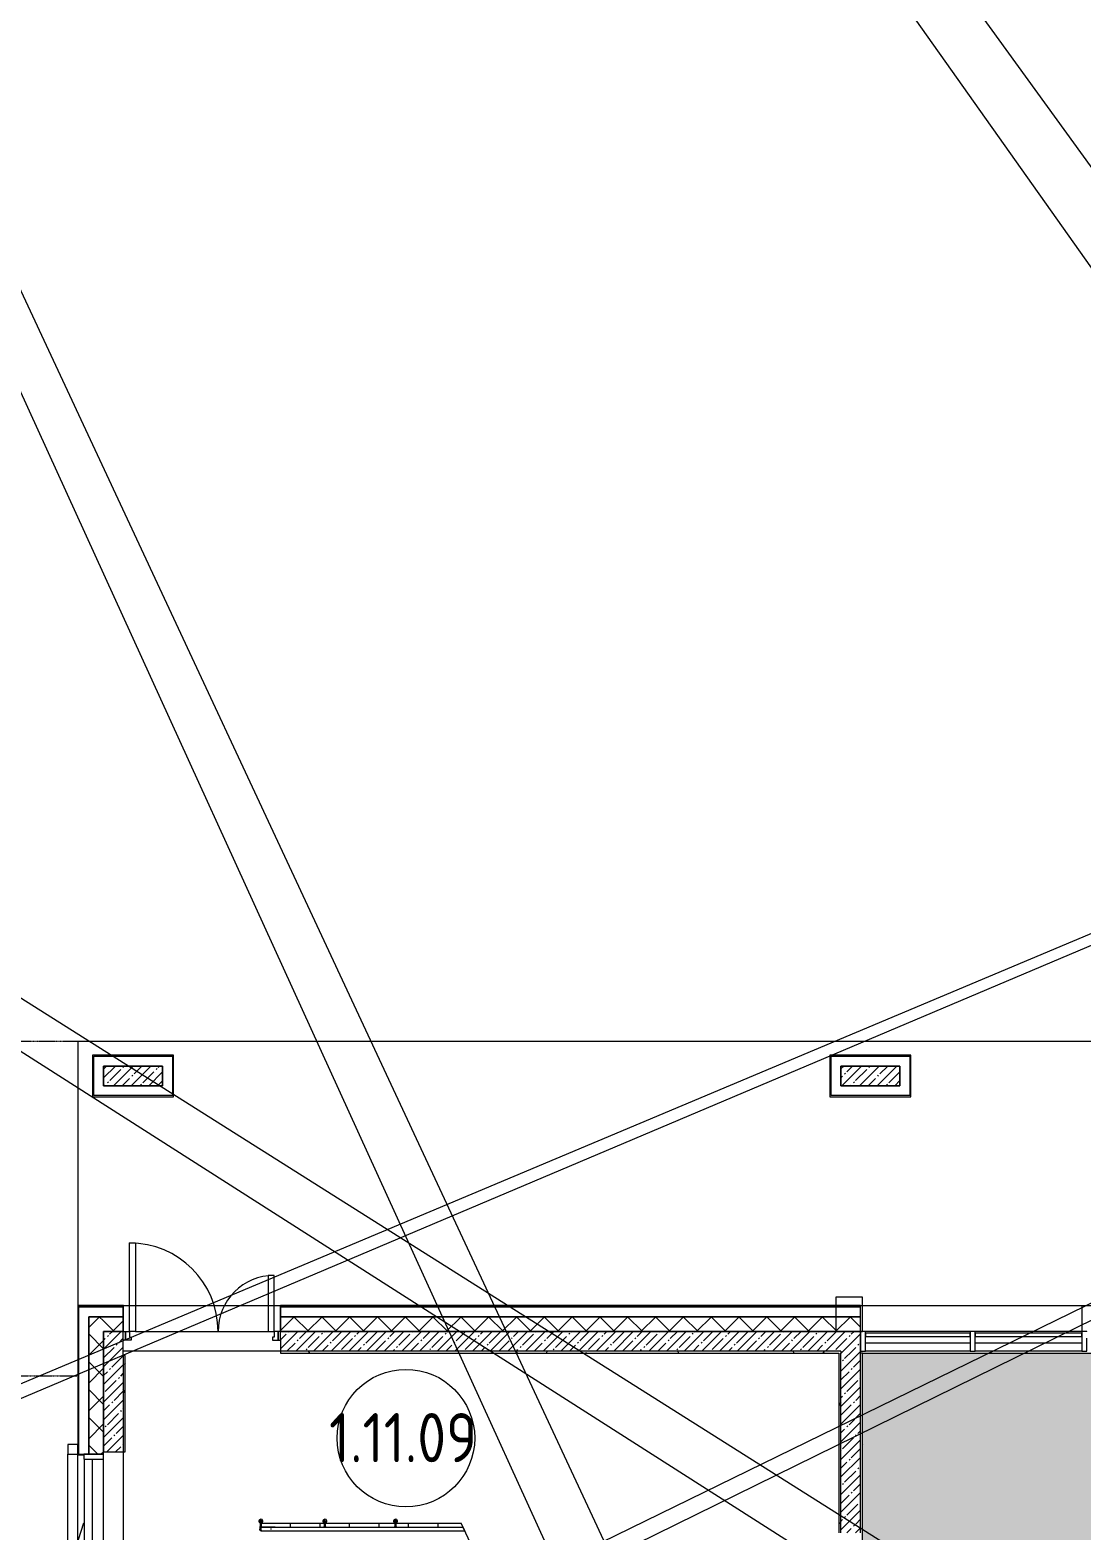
# Model space of a CAD drawing. Header units: millimetres. Extents: x -500089 to 1469082, y -290736 to 166440.
# Drawn here: x 1260206 to 1270906, y -17200 to -1931 of the extents above; entities that cross this region are included whole.
import ezdxf

# ---------------------------------------------------------------- set-up
doc = ezdxf.new("R2010")
doc.units = ezdxf.units.MM
doc.linetypes.add('ASVP_Штриховая_ш3 п1_5', pattern=[4.5, 3, -1.5])
for name, color, linetype, lineweight in [('Аннотация', 7, 'Continuous', 0), ('Витраж', 7, 'Continuous', 0), ('Двери', 7, 'Continuous', 0), ('Лестницы', 7, 'Continuous', 0), ('Линии', 7, 'Continuous', 0), ('Марки помещений', 7, 'Continuous', 0), ('Несущие колонны', 7, 'Continuous', 0), ('Обобщенные модели', 7, 'Continuous', 0), ('Ограждение', 7, 'Continuous', 0), ('Окна', 7, 'Continuous', 0), ('Панели витража', 7, 'Continuous', 0), ('Перекрытие', 7, 'Continuous', 0), ('Стены наружные', 7, 'Continuous', 0), ('Стены несущие', 7, 'Continuous', 0), ('Стены отделка', 7, 'Continuous', 0), ('Стены штриховка', 7, 'Continuous', 0), ('экспертиза ДУ пояснения', 6, 'Continuous', 0), ('экспертиза условные обозначения', 1, 'Continuous', 0)]:
    doc.layers.add(name, color=color, linetype=linetype, lineweight=lineweight)
doc.styles.add('GOST Common_1', font='', dxfattribs={"width": 0.9, "height": 700})
doc.styles.get('GOST Common_1').set_extended_font_data('GOST Common')
pattern_1 = [(0, (1111853.59, -73570.49), (812.8, 203.2), [67.056, -542.544, 67.056, -542.544, -3251.2]), (0, (1111853.59, -73570.49), (812.8, 203.2), [-1219.2, 67.056, -1152.144, 67.056, -542.544, -1422.4]), (0, (1111853.59, -73570.49), (812.8, 203.2), [-3048, 67.056, -339.344, 67.056, -948.944]), (120, (1112158.39, -73468.89), (-582.37636, 602.30545), [67.056, -542.544, 67.056, -542.544, -3251.2]), (120, (1112158.39, -73468.89), (-582.37636, 602.30545), [-1219.2, 67.056, -1152.144, 67.056, -542.544, -1422.4]), (120, (1112158.39, -73468.89), (-582.37636, 602.30545), [-3048, 67.056, -339.344, 67.056, -948.944]), (240, (1112259.99, -73062.49), (-230.42364, -805.50545), [67.056, -542.544, 67.056, -542.544, -3251.2]), (240, (1112259.99, -73062.49), (-230.42364, -805.50545), [-1219.2, 67.056, -1152.144, 67.056, -542.544, -1422.4]), (240, (1112259.99, -73062.49), (-230.42364, -805.50545), [-3048, 67.056, -339.344, 67.056, -948.944])]
pattern_2 = [(45, (1111853.59, -73570.49), (-89.80256, 89.80256), []), (45, (1111943.39, -73570.49), (-89.80256, 89.80256), [158.75, -31.75, 13.411, -18.339])]
pattern_3 = [(45, (1111853.59, -73570.49), (-141.42136, 141.42136), []), (135, (1111853.59, -73570.49), (-141.42136, -141.42136), [])]

# ---------------------------------------------------------------- blocks, each defined once
blk = doc.blocks.new('Прямоугольный импост - 5х250 мм _наружный откос_ Белый-2899765-З Этаж 01')
at = {"layer": 'Витраж', "lineweight": 18}
for p, q in [((-4, 262.5), (0, 262.5)), ((-4, 0), (-4, 262.5)), ((0, 262.5), (0, 0))]:
    blk.add_line(p, q, dxfattribs=at)
blk = doc.blocks.new('Прямоугольный импост - 5х250 мм _наружный откос_ Серый-3026032-З Этаж 01')
at = {"layer": 'Витраж'}
for p, q in [((149304, 58400), (149304, 58662.5)), ((149304, 58662.5), (149365, 58662.5)), ((149425, 58662.5), (150775, 58662.5)), ((150835, 58662.5), (150896, 58662.5)), ((150896, 58662.5), (150896, 58400)), ((149425, 58400), (150775, 58400))]:
    blk.add_line(p, q, dxfattribs=at)
blk = doc.blocks.new('Наличник окна - Наличник окна Белый-3060571-З Этаж 01')
at = {"layer": 'Обобщенные модели', "lineweight": 18}
for p, q in [((148737.5, 57250), (148737.5, 57150)), ((148837.5, 57250), (148737.5, 57250)), ((148737.5, 57150), (148837.5, 57150)), ((148837.5, 57150), (148837.5, 57250)), ((148737.5, 55400), (148737.5, 55300)), ((148837.5, 55400), (148737.5, 55400)), ((148737.5, 55300), (148837.5, 55300)), ((148837.5, 55300), (148837.5, 55400))]:
    blk.add_line(p, q, dxfattribs=at)
at = {"layer": 'Обобщенные модели'}
for p, q in [((148737.5, 55400), (148737.5, 57150)), ((148837.5, 57150), (148837.5, 57146)), ((148837.5, 55404), (148837.5, 55400))]:
    blk.add_line(p, q, dxfattribs=at)
blk = doc.blocks.new('Наличник окна снизу открыто - Наличник окна Белый 2-3037040-З Этаж 01')
at = {"layer": 'Обобщенные модели', "lineweight": 18}
for p, q in [((156820, 58750), (156550, 58750)), ((156550, 58750), (156550, 58400)), ((156820, 58400), (156820, 58750)), ((163100, 58750), (162830, 58750)), ((162830, 58750), (162830, 58400)), ((163100, 58400), (163100, 58750)), ((156550, 58400), (156820, 58400)), ((162830, 58400), (162850, 58400)), ((163050, 58400), (163100, 58400))]:
    blk.add_line(p, q, dxfattribs=at)
blk = doc.blocks.new('Прямоугольный импост - 5х250 мм _наружный откос_ Белый-3060540-З Этаж 01')
at = {"layer": 'Витраж'}
for p, q in [((148837.5, 57146), (148900, 57146)), ((148837.5, 55404), (148837.5, 57146)), ((149100, 55450), (149100, 57100)), ((148900, 55404), (148837.5, 55404))]:
    blk.add_line(p, q, dxfattribs=at)
blk = doc.blocks.new('Прямоугольный импост - 5х250 мм _наружный откос_ Серый-V429-З Этаж 01')
at = {"layer": 'Витраж'}
for p, q in [((156820, 58662.5), (159050, 58662.5)), ((159050, 58662.5), (159050, 58400))]:
    blk.add_line(p, q, dxfattribs=at)
blk = doc.blocks.new('АР_СОШ_Верзилово_Фасады_rvt-2-З Этаж 01')
at = {"layer": 'Стены наружные'}
blk.add_line((148838, 57146), (148838, 57150), dxfattribs=at)
at = {"layer": 'Стены отделка', "lineweight": 9}
for p, q in [((149813, 61212), (148988, 61212)), ((148988, 61212), (148988, 61200)), ((148988, 61200), (148988, 60800)), ((149000, 61200), (149800, 61200)), ((149000, 60800), (149000, 61200)), ((149800, 61200), (149800, 60800)), ((149813, 61200), (149813, 61212)), ((149813, 60787), (149813, 61200)), ((157312, 61212), (156487, 61212)), ((156487, 61212), (156487, 61200)), ((156487, 61200), (156487, 60800)), ((156500, 61200), (157300, 61200)), ((156500, 60800), (156500, 61200)), ((157300, 61200), (157300, 60800)), ((157312, 61200), (157312, 61212)), ((157312, 60787), (157312, 61200)), ((148988, 60800), (148988, 60787)), ((148988, 60787), (149800, 60787)), ((149800, 60800), (149000, 60800)), ((149800, 60787), (149813, 60787)), ((156487, 60800), (156487, 60787)), ((156487, 60787), (157300, 60787)), ((157300, 60800), (156500, 60800)), ((157300, 60787), (157312, 60787)), ((148838, 58663), (148838, 57150)), ((148850, 58663), (148838, 58663)), ((148950, 58663), (148850, 58663)), ((149300, 58663), (148950, 58663)), ((149300, 58650), (149300, 58663)), ((149300, 58550), (149300, 58650)), ((156800, 58663), (150900, 58663)), ((150900, 58663), (150900, 58650)), ((150900, 58650), (150900, 58550)), ((156800, 58650), (156800, 58663)), ((156800, 58550), (156800, 58650)), ((148950, 58550), (149300, 58550)), ((148950, 57150), (148950, 58550)), ((150900, 58550), (156800, 58550)), ((148838, 57150), (148850, 57150)), ((148850, 57150), (148950, 57150))]:
    blk.add_line(p, q, dxfattribs=at)
at = {"layer": 'Стены штриховка'}
for p, q in [((148850, 58650), (148950, 58650)), ((148850, 57150), (148850, 58650)), ((148950, 58650), (149300, 58650)), ((150900, 58650), (156800, 58650))]:
    blk.add_line(p, q, dxfattribs=at)
at = {"lineweight": 9, "extrusion": (0, 0, -1)}
blk.add_blockref('Прямоугольный импост - 5х250 мм _наружный откос_ Белый-2899765-З Этаж 01', (-149300, 58400), dxfattribs=at)
at = {"lineweight": 9}
for name in ['Прямоугольный импост - 5х250 мм _наружный откос_ Серый-3026032-З Этаж 01', 'Наличник окна снизу открыто - Наличник окна Белый 2-3037040-З Этаж 01', 'Прямоугольный импост - 5х250 мм _наружный откос_ Серый-V429-З Этаж 01', 'Наличник окна - Наличник окна Белый-3060571-З Этаж 01', 'Прямоугольный импост - 5х250 мм _наружный откос_ Белый-3060540-З Этаж 01']:
    blk.add_blockref(name, (0, 0), dxfattribs=at)
blk = doc.blocks.new('ADSK_КолоннаЖБ_Прямоугольная - 200x600 мм-V355-З Этаж 01')
at = {"layer": 'Несущие колонны'}
h = blk.add_hatch(dxfattribs=at)
h.set_pattern_fill('FP_141', color=256, style=0, pattern_type=2)
h.set_pattern_definition([(45, (-156900, -61000), (-89.80256, 89.80256), []), (45, (-156810.2, -61000), (-89.80256, 89.80256), [158.75, -31.75, 13.411, -18.339])])
h.paths.add_polyline_path([(-100, -100), (300, -100), (300, 100), (-300, 100), (-300, -100)], flags=0)
at = {"layer": 'Несущие колонны', "lineweight": 18}
for p, q in [((-300, -100), (-300, 100)), ((-300, 100), (300, 100)), ((300, 100), (-300, 100)), ((-300, 100), (-300, -100)), ((300, 100), (300, -100)), ((300, -100), (300, 100)), ((300, -100), (-300, -100)), ((-300, -100), (300, -100))]:
    blk.add_line(p, q, dxfattribs=at)
blk = doc.blocks.new('ADSK_КолоннаЖБ_Прямоугольная - 200x600 мм-V356-З Этаж 01')
at = {"layer": 'Несущие колонны'}
h = blk.add_hatch(dxfattribs=at)
h.set_pattern_fill('FP_142', color=256, style=0, pattern_type=2)
h.set_pattern_definition([(45, (-149400, -61000), (-89.80256, 89.80256), []), (45, (-149310.2, -61000), (-89.80256, 89.80256), [158.75, -31.75, 13.411, -18.339])])
h.paths.add_polyline_path([(-96, -100), (300, -100), (300, 100), (-300, 100), (-300, -100)], flags=0)
at = {"layer": 'Несущие колонны', "lineweight": 18}
for p, q in [((-300, -100), (-300, 100)), ((-300, 100), (300, 100)), ((300, 100), (-300, 100)), ((-300, 100), (-300, -100)), ((300, 100), (300, -100)), ((300, -100), (300, 100)), ((300, -100), (-300, -100)), ((-300, -100), (300, -100))]:
    blk.add_line(p, q, dxfattribs=at)
blk = doc.blocks.new('ASVP_ОкноВитражноеОдностворчатое - Открывание Вверх-4108102-З Этаж 01')
at = {"layer": 'Окна'}
for p, q in [((-825, 50), (825, 50)), ((-825, -30), (-825, 50)), ((825, 50), (825, -30)), ((825, -30), (-825, -30))]:
    blk.add_line(p, q, dxfattribs=at)
blk = doc.blocks.new('ASVP_ДверьСтальная_2 полотна - Наружная 1470х2000h_полотна_ Г Пр Белый _1350 в чистоте_-4283587-З Этаж 01')
at = {"layer": 'Двери', "lineweight": 18}
for p, q in [((-735, 1010), (-675, 1010)), ((-735, 110), (-735, 1010)), ((-675, 1010), (-675, 110)), ((735, 680), (675, 680)), ((675, 680), (675, 110)), ((735, 110), (735, 680)), ((-800, 110), (-775, 110)), ((-800, 20), (-800, 110)), ((-775, 20), (-800, 20)), ((-775, 110), (-735, 110)), ((-775, 20), (-775, 110)), ((-775, 110), (-775, 20)), ((-719, 20), (-775, 20)), ((-675, 110), (-735, 110)), ((-735, 110), (-735, 50)), ((-735, 50), (-719, 50)), ((-719, 50), (-719, 20)), ((675, 110), (735, 110)), ((735, 50), (719, 50)), ((719, 50), (719, 20)), ((719, 20), (775, 20)), ((775, 110), (735, 110)), ((735, 110), (735, 50)), ((775, 20), (775, 110)), ((800, 110), (775, 110)), ((775, 110), (775, 20)), ((775, 20), (800, 20)), ((800, 20), (800, 110))]:
    blk.add_line(p, q, dxfattribs=at)
at = {"layer": 'Двери'}
for centre, radius, start, end in [((-735, 110), 900, 360, 90), ((735, 110), 570, 90, 180)]:
    blk.add_arc(centre, radius, start, end, dxfattribs=at)
blk = doc.blocks.new('Прямоугольный импост - 50х200 мм Серый-V395-З Этаж 01')
at = {"layer": 'Витраж', "lineweight": 18}
for p, q in [((-25, 165), (25, 165)), ((-25, -35), (-25, 165)), ((25, 165), (25, -35)), ((25, -35), (-25, -35))]:
    blk.add_line(p, q, dxfattribs=at)
blk = doc.blocks.new('Прямоугольный импост - 50х200 мм Серый-3660483-З Этаж 01')
at = {"layer": 'Витраж', "lineweight": 18}
for p, q in [((0, 165), (-50, 165)), ((-50, 165), (-50, -35)), ((0, -35), (0, 165)), ((-50, -35), (0, -35))]:
    blk.add_line(p, q, dxfattribs=at)
blk = doc.blocks.new('Прямоугольный импост - 50х200 мм Серый-4106322-З Этаж 01')
at = {"layer": 'Витраж', "lineweight": 18}
for p, q in [((0, 35), (-50, 35)), ((-50, 35), (-50, 30)), ((0, -165), (0, 35)), ((-50, -50), (-50, -165)), ((-50, -165), (0, -165))]:
    blk.add_line(p, q, dxfattribs=at)
blk = doc.blocks.new('Прямоугольный импост - 50х120 мм Серый-3783343-З Этаж 01')
at = {"layer": 'Витраж'}
for p, q in [((157915, 58400), (156850, 58400)), ((157915, 58280), (156850, 58280))]:
    blk.add_line(p, q, dxfattribs=at)
blk = doc.blocks.new('Прямоугольный импост - 50х120 мм Серый-3783344-З Этаж 01')
at = {"layer": 'Витраж'}
for p, q in [((161685, 58400), (160600, 58400)), ((161685, 58280), (160600, 58280))]:
    blk.add_line(p, q, dxfattribs=at)
blk = doc.blocks.new('Системная панель - ASVP_Cтеклопакет Двухкамерный_36 мм-3932071-З Этаж 01')
at = {"layer": 'Панели витража', "lineweight": 18}
for p, q in [((532.5, 18), (-532.5, 18)), ((-532.5, 18), (-532.5, -18)), ((532.5, -18), (532.5, 18)), ((-532.5, -18), (532.5, -18))]:
    blk.add_line(p, q, dxfattribs=at)
blk = doc.blocks.new('Системная панель - ASVP_Cтеклопакет Двухкамерный_36 мм-3932072-З Этаж 01')
at = {"layer": 'Панели витража', "lineweight": 18}
for p, q in [((542, 18), (-542, 18)), ((-542, 18), (-542, -18)), ((542, -18), (542, 18)), ((-542, -18), (542, -18))]:
    blk.add_line(p, q, dxfattribs=at)
blk = doc.blocks.new('Прямоугольный импост - 50х200 мм Серый-V440-З Этаж 01')
at = {"layer": 'Витраж', "lineweight": 18}
for p, q in [((-25, 165), (25, 165)), ((-25, -35), (-25, 165)), ((25, 165), (25, 32.5)), ((25, -35), (-25, -35)), ((25, -32.5), (25, -35))]:
    blk.add_line(p, q, dxfattribs=at)
blk = doc.blocks.new('Ограждение - D40 доп поручень 700_900-3810035-З Этаж 01')
at = {"layer": 'Ограждение'}
for p, q in [((-27, 7), (-80, 7)), ((-80, 7), (-80, 6)), ((-80, 3), (-80, 7)), ((-80, 0), (-80, 2)), ((-18, 7), (-53, 7)), ((-19, 7), (-53, 7)), ((-60, -7), (-27, -7)), ((-53, -7), (-20, -7)), ((-53, -7), (-20, -7))]:
    blk.add_line(p, q, dxfattribs=at)
at = {"layer": 'Ограждение', "flags": 128}
for points in [[(-85, 5), (-84, 5), (-84, 5), (-84, 5), (-84, 5), (-84, 6), (-83, 6), (-83, 6), (-83, 6), (-83, 6), (-82, 6), (-82, 6), (-82, 6), (-82, 6), (-81, 7), (-81, 7), (-81, 7), (-81, 7)], [(-85, 5), (-84, 5), (-84, 5), (-84, 5), (-84, 5), (-84, 6), (-83, 6), (-83, 6), (-83, 6), (-83, 6), (-82, 6), (-82, 6), (-82, 6), (-82, 6), (-81, 7), (-81, 7), (-81, 7), (-81, 7)], [(-79, 7), (-79, 7), (-79, 7), (-78, 7), (-78, 7), (-77, 7), (-77, 7), (-76, 7), (-76, 7), (-75, 7), (-75, 7), (-74, 7), (-73, 7), (-73, 7), (-72, 7), (-71, 7), (-70, 7), (-69, 7), (-69, 7), (-68, 7), (-67, 7), (-66, 7), (-65, 7), (-64, 7), (-63, 7), (-62, 7), (-61, 7), (-60, 7), (-59, 7), (-58, 7), (-57, 7), (-56, 7), (-55, 7), (-54, 7), (-53, 7)], [(-76, 7), (-76, 7), (-75, 7), (-75, 7), (-74, 7), (-73, 7), (-73, 7), (-72, 7), (-71, 7), (-70, 7), (-69, 7), (-69, 7), (-68, 7), (-67, 7), (-66, 7), (-65, 7), (-64, 7), (-63, 7), (-62, 7), (-61, 7), (-60, 7), (-59, 7), (-58, 7), (-57, 7), (-56, 7), (-55, 7), (-54, 7), (-53, 7)], [(0, 7), (0, 7), (0, 7), (0, 7), (0, 7), (-1, 7), (-1, 7), (-1, 7), (-1, 7), (-2, 7), (-2, 7), (-3, 7), (-3, 7), (-4, 7), (-4, 7), (-5, 7), (-5, 7), (-6, 7), (-7, 7), (-7, 7), (-8, 7), (-9, 7), (-10, 7), (-11, 7), (-11, 7), (-12, 7), (-13, 7), (-14, 7), (-15, 7), (-16, 7), (-17, 7), (-18, 7), (-19, 7), (-20, 7), (-21, 7), (-22, 7), (-23, 7), (-24, 7), (-25, 7), (-26, 7), (-27, 7)], [(-53, -7), (-54, -7), (-55, -7), (-57, -7), (-58, -7), (-59, -7), (-60, -7)], [(-53, -7), (-54, -7), (-55, -7), (-57, -7), (-58, -7), (-59, -7), (-60, -7)], [(-27, -7), (-26, -7), (-25, -7), (-23, -7), (-22, -7), (-21, -7), (-20, -7), (-19, -7), (-18, -7), (-17, -7), (-16, -7), (-15, -7), (-14, -7), (-13, -7), (-13, -7), (-12, -7), (-11, -7), (-10, -7), (-9, -7), (-8, -7), (-8, -7), (-7, -7), (-6, -7), (-5, -7), (-5, -7), (-4, -7), (-4, -7), (-3, -7), (-3, -7), (-2, -7), (-2, -7), (-1, -7), (-1, -7), (-1, -7), (-1, -7), (0, -7), (0, -7), (0, -7), (0, -7), (0, -7)]]:
    blk.add_lwpolyline(points, dxfattribs=at)
at = {"layer": 'Ограждение'}
for centre, radius, start, end in [((-80, 0), 6.67, 90, 135), ((-80, 0), 6.67, 75, 135), ((0, 0), 20, 360, 165), ((0, 0), 6.67, 90, 135), ((0, 0), 6.67, 270, 90), ((0, 0), 20, 199.6343, 360)]:
    blk.add_arc(centre, radius, start, end, dxfattribs=at)
blk.add_open_spline([(-19, 7), (-19, 7), (-19, 6), (-19, 6), (-19, 6), (-19, 6)], degree=3, knots=[0.5555556, 0.5555556, 0.5555556, 0.5555556, 0.5833333, 0.6527778, 0.6666667, 0.6666667, 0.6666667, 0.6666667], dxfattribs=at)
blk = doc.blocks.new('Ограждение - D40 доп поручень 700_900-V388-З Этаж 01')
at = {"layer": 'Ограждение'}
for p, q in [((-27, 7), (-60, 7)), ((-18, 7), (-53, 7)), ((-19, 7), (-53, 7)), ((-60, -7), (-27, -7)), ((-53, -7), (-20, -7)), ((-53, -7), (-20, -7))]:
    blk.add_line(p, q, dxfattribs=at)
at = {"layer": 'Ограждение', "flags": 128}
for points in [[(-60, 7), (-59, 7), (-58, 7), (-57, 7), (-56, 7), (-55, 7), (-54, 7), (-53, 7)], [(-60, 7), (-59, 7), (-58, 7), (-57, 7), (-56, 7), (-55, 7), (-54, 7), (-53, 7)], [(0, 7), (0, 7), (0, 7), (0, 7), (0, 7), (-1, 7), (-1, 7), (-1, 7), (-1, 7), (-2, 7), (-2, 7), (-3, 7), (-3, 7), (-4, 7), (-4, 7), (-5, 7), (-5, 7), (-6, 7), (-7, 7), (-7, 7), (-8, 7), (-9, 7), (-10, 7), (-11, 7), (-11, 7), (-12, 7), (-13, 7), (-14, 7), (-15, 7), (-16, 7), (-17, 7), (-18, 7), (-19, 7), (-20, 7), (-21, 7), (-22, 7), (-23, 7), (-24, 7), (-25, 7), (-26, 7), (-27, 7)], [(-53, -7), (-54, -7), (-55, -7), (-57, -7), (-58, -7), (-59, -7), (-60, -7)], [(-53, -7), (-54, -7), (-55, -7), (-57, -7), (-58, -7), (-59, -7), (-60, -7)], [(-27, -7), (-26, -7), (-25, -7), (-23, -7), (-22, -7), (-21, -7), (-20, -7), (-19, -7), (-18, -7), (-17, -7), (-16, -7), (-15, -7), (-14, -7), (-13, -7), (-13, -7), (-12, -7), (-11, -7), (-10, -7), (-9, -7), (-8, -7), (-8, -7), (-7, -7), (-6, -7), (-5, -7), (-5, -7), (-4, -7), (-4, -7), (-3, -7), (-3, -7), (-2, -7), (-2, -7), (-1, -7), (-1, -7), (-1, -7), (-1, -7), (0, -7), (0, -7), (0, -7), (0, -7), (0, -7)]]:
    blk.add_lwpolyline(points, dxfattribs=at)
at = {"layer": 'Ограждение'}
for radius, start, end in [(20, 360, 165), (6.67, 90, 135), (6.67, 270, 90), (20, 199.6343, 360)]:
    blk.add_arc((0, 0), radius, start, end, dxfattribs=at)
blk.add_open_spline([(-19, 7), (-19, 7), (-19, 6), (-19, 6), (-19, 6), (-19, 6)], degree=3, knots=[0.5555556, 0.5555556, 0.5555556, 0.5555556, 0.5833333, 0.6527778, 0.6666667, 0.6666667, 0.6666667, 0.6666667], dxfattribs=at)
blk = doc.blocks.new('Ограждение - Ограждение-3781999-З Этаж 01')
at = {"rotation": 89.99999999999974}
for name, p in [('Ограждение - D40 доп поручень 700_900-3810035-З Этаж 01', (150700, 56470)), ('Ограждение - D40 доп поручень 700_900-V388-З Этаж 01', (151350, 56470)), ('Ограждение - D40 доп поручень 700_900-V388-З Этаж 01', (152070, 56470))]:
    blk.add_blockref(name, p, dxfattribs=at)
blk = doc.blocks.new('Тип верхнего поручня - Верхний поручень_Внутренний_-3782003-З Этаж 01')
at = {"layer": 'Ограждение'}
for p, q in [((150845, 56410), (150700, 56410)), ((150700, 56370), (150845, 56370))]:
    blk.add_line(p, q, dxfattribs=at)
at = {"layer": 'Ограждение', "flags": 128}
blk.add_lwpolyline([(150801, 56394), (150800, 56390), (150801, 56386)], dxfattribs=at)
blk = doc.blocks.new('Тип верхнего поручня - D40-V389-З Этаж 01')
at = {"layer": 'Ограждение', "flags": 128}
for points in [[(39870, 7141), (39870, 7143), (39870, 7145), (39871, 7146), (39871, 7148), (39872, 7149), (39872, 7151), (39873, 7152), (39874, 7153), (39875, 7154), (39875, 7155), (39876, 7156), (39877, 7156), (39878, 7157), (39878, 7157), (39879, 7158), (39880, 7158), (39880, 7159), (39881, 7159), (39881, 7159), (39882, 7159), (39883, 7160), (39883, 7160), (39884, 7160), (39884, 7160), (39884, 7160), (39885, 7160), (39885, 7161), (39886, 7161), (39886, 7161), (39887, 7161), (39887, 7161), (39887, 7161), (39888, 7161), (39888, 7161), (39888, 7161), (39889, 7161), (39889, 7161), (39890, 7161), (39890, 7161), (39890, 7161)], [(39910, 7141), (39910, 7143), (39910, 7145), (39909, 7146), (39909, 7148), (39908, 7149), (39908, 7151), (39907, 7152), (39906, 7153), (39905, 7154), (39905, 7155), (39904, 7156), (39903, 7156), (39902, 7157), (39902, 7157), (39901, 7158), (39900, 7158), (39900, 7159), (39899, 7159), (39899, 7159), (39898, 7159), (39897, 7160), (39897, 7160), (39896, 7160), (39896, 7160), (39896, 7160), (39895, 7160), (39895, 7161), (39894, 7161), (39894, 7161), (39893, 7161), (39893, 7161), (39893, 7161), (39892, 7161), (39892, 7161), (39892, 7161), (39891, 7161), (39891, 7161), (39890, 7161), (39890, 7161), (39890, 7161)]]:
    blk.add_lwpolyline(points, dxfattribs=at)
blk = doc.blocks.new('Тип верхнего поручня - Верхний поручень_Внутренний_-V443-З Этаж 01')
at = {"layer": 'Ограждение'}
for p, q in [((150700, 56410), (150700, 56370)), ((150700, 56410), (152757, 56410)), ((150700, 56370), (152776, 56370)), ((152776, 56370), (152757, 56410))]:
    blk.add_line(p, q, dxfattribs=at)
blk = doc.blocks.new('ASVP_Марка_Помещение_ОдноЗначение - Номер-684784-З Этаж 01')
at = {"layer": 'Марки помещений'}
blk.add_circle((0, 0), 3.5, dxfattribs=at)

msp = doc.modelspace()

# ---------------------------------------------------------------- hatches: boundary and pattern name
at = {"layer": 'Стены штриховка'}
h = msp.add_hatch(dxfattribs=at)
h.set_pattern_fill('FP_32', color=256, style=0, pattern_type=2)
h.set_pattern_definition(pattern_3)
h.paths.add_polyline_path([(1260803.585, -15370.488), (1260953.585, -15370.488), (1260953.585, -15020.488), (1260803.585, -15020.488), (1260803.585, -15284.354)], flags=0)
h = msp.add_hatch(dxfattribs=at)
h.set_pattern_fill('FP_32', color=256, style=0, pattern_type=2)
h.set_pattern_definition(pattern_3)
h.paths.add_polyline_path([(1267992.767, -15170.488), (1268653.585, -15170.488), (1268653.585, -15020.488), (1262753.585, -15020.488), (1262753.585, -15170.488), (1263544.907, -15170.488)], flags=0)
h.paths.add_polyline_path([(1261153.585, -15170.488), (1261153.585, -15020.488), (1260953.585, -15020.488), (1260953.585, -15170.488)], flags=0)
h = msp.add_hatch(dxfattribs=at)
h.set_pattern_fill('FP_35', color=256, style=0, pattern_type=2)
h.set_pattern_definition(pattern_2)
h.paths.add_polyline_path([(1260953.585, -16395.488), (1261153.585, -16395.488), (1261153.585, -15170.488), (1260953.585, -15170.488), (1260953.585, -15370.488)], flags=0)
h = msp.add_hatch(dxfattribs=at)
h.set_pattern_fill('FP_35', color=256, style=0, pattern_type=2)
h.set_pattern_definition(pattern_2)
h.paths.add_polyline_path([(1262753.585, -15370.488), (1268653.585, -15370.488), (1268653.585, -15170.488), (1262753.585, -15170.488), (1262753.585, -15284.354)], flags=0)
h = msp.add_hatch(dxfattribs=at)
h.set_pattern_fill('FP_32', color=256, style=0, pattern_type=2)
h.set_pattern_definition(pattern_3)
h.paths.add_polyline_path([(1260803.585, -52870.488), (1260953.585, -52870.488), (1260953.585, -45395.488), (1260803.585, -45395.488), (1260803.585, -52867.276)], flags=0)
h.paths.add_polyline_path([(1260803.585, -19395.488), (1260875.014, -19145.488), (1260953.585, -19145.488), (1260953.585, -18170.488), (1260803.585, -18170.488), (1260803.585, -18720.488)], flags=0)
h.paths.add_polyline_path([(1260803.585, -16420.488), (1260953.585, -16420.488), (1260953.585, -15370.488), (1260803.585, -15370.488), (1260803.585, -16395.488)], flags=0)
h = msp.add_hatch(dxfattribs=at)
h.set_pattern_fill('FP_174', color=256, style=0, pattern_type=2)
h.set_pattern_definition(pattern_1)
h.paths.add_polyline_path([(1261153.585, -16395.488), (1261173.585, -16395.488), (1261173.585, -15415.488), (1261153.585, -15415.488), (1261153.585, -15971.787)], flags=0)
h = msp.add_hatch(dxfattribs=at)
h.set_pattern_fill('FP_174', color=256, style=0, pattern_type=2)
h.set_pattern_definition(pattern_1)
h.paths.add_polyline_path([(1268433.585, -15390.488), (1268453.585, -15390.488), (1268453.585, -15370.488), (1262753.585, -15370.488), (1262753.585, -15390.488), (1267992.767, -15390.488)], flags=0)
h = msp.add_hatch(dxfattribs=at)
h.set_pattern_fill('FP_174', color=256, style=0, pattern_type=2)
h.set_pattern_definition(pattern_1)
h.paths.add_polyline_path([(1268453.585, -17220.488), (1268453.585, -15390.488), (1268433.585, -15390.488), (1268433.585, -17220.488)], flags=0)
h = msp.add_hatch(dxfattribs=at)
h.set_pattern_fill('FP_35', color=256, style=0, pattern_type=2)
h.set_pattern_definition(pattern_2)
h.paths.add_polyline_path([(1268523.585, -18870.488), (1268653.585, -18870.488), (1268653.585, -18670.488), (1268453.585, -18670.488), (1268453.585, -18870.488)], flags=0)
h.paths.add_polyline_path([(1268523.585, -17220.488), (1268653.585, -17220.488), (1268653.585, -15370.488), (1268453.585, -15370.488), (1268453.585, -17220.488)], flags=0)
h = msp.add_hatch(dxfattribs=at)
h.set_pattern_fill('FP_174', color=256, style=0, pattern_type=2)
h.set_pattern_definition(pattern_1)
h.paths.add_polyline_path([(1268653.585, -18870.488), (1268673.585, -18870.488), (1268673.585, -18670.488), (1268653.585, -18670.488)], flags=0)
h.paths.add_polyline_path([(1268653.585, -17220.488), (1268673.585, -17220.488), (1268673.585, -15390.488), (1268653.585, -15390.488)], flags=0)
at = {"layer": 'экспертиза условные обозначения'}
h = msp.add_hatch(dxfattribs=at)
h.set_pattern_fill('GRASS', color=3, scale=24)
h.set_pattern_definition([(90, (1077209.23, -303341.8), (-431.0523, 431.0523), [114.3, -747.8046]), (45, (1077209.2, -303341.8), (-431.0523, 431.0523), [114.3, -495.3]), (135, (1077209.2, -303341.8), (-431.0523, -431.0523), [114.3, -495.3])])
h.paths.add_polyline_path([(1243073.585, -53070.488), (1268673.585, -53090.488), (1268673.585, -15390.488), (1274683.585, -15390.488), (1274683.585, -53090.488), (1278233.585, -53090.488), (1278233.585, -53320.488), (1278453.585, -53320.488), (1278453.585, -56870.488), (1278233.585, -56870.488), (1278233.585, -57100.488), (1243573.585, -57100.488), (1243573.585, -55400.488), (1243073.585, -55400.488)])

# ---------------------------------------------------------------- linework, layer by layer
at = {"layer": 'Аннотация'}
msp.add_line((1260748.209, -17122.043), (1257604.297, -27083.53), dxfattribs=at)
at = {"layer": 'Лестницы'}
for p, q in [((1262560.252, -17120.488), (1262853.585, -17120.488)), ((1262853.585, -17120.488), (1263153.585, -17120.488)), ((1262853.585, -17120.488), (1262853.585, -17160.488)), ((1262853.585, -17120.488), (1262853.585, -17160.488)), ((1263153.585, -17120.488), (1263197.026, -17120.488)), ((1263153.585, -17120.488), (1263153.585, -17160.488)), ((1263153.585, -17120.488), (1263153.585, -17160.488)), ((1263210.252, -17120.488), (1263453.585, -17120.488)), ((1263453.585, -17120.488), (1263753.585, -17120.488)), ((1263453.585, -17120.488), (1263453.585, -17160.488)), ((1263453.585, -17120.488), (1263453.585, -17160.488)), ((1263753.585, -17120.488), (1263917.026, -17120.488)), ((1263753.585, -17120.488), (1263753.585, -17160.488)), ((1263753.585, -17120.488), (1263753.585, -17160.488)), ((1263930.252, -17120.488), (1264053.585, -17120.488)), ((1264053.585, -17120.488), (1264353.585, -17120.488)), ((1264053.585, -17120.488), (1264053.585, -17160.488)), ((1264053.585, -17120.488), (1264053.585, -17160.488)), ((1264353.585, -17120.488), (1264592.197, -17120.488)), ((1264353.585, -17120.488), (1264353.585, -17160.488)), ((1264353.585, -17120.488), (1264353.585, -17160.488)), ((1264847.931, -17668.911), (1264592.197, -17120.488))]:
    msp.add_line(p, q, dxfattribs=at)
at = {"layer": 'Линии', "linetype": 'ASVP_Штриховая_ш3 п1_5'}
for p, q in [((1275153.585, -12220.488), (1243273.585, -12220.488)), ((1243273.585, -15620.488), (1260703.585, -15620.488))]:
    msp.add_line(p, q, dxfattribs=at)
at = {"layer": 'Линии'}
for p, q in [((1260691.085, -12220.488), (1260691.085, -14907.988)), ((1275153.585, -12220.488), (1260691.085, -12220.488)), ((1260691.085, -14907.988), (1275153.585, -14907.988)), ((1261153.585, -15390.488), (1261153.585, -15370.488))]:
    msp.add_line(p, q, dxfattribs=at)
at = {"layer": 'Перекрытие'}
for p, q in [((1262753.585, -15370.488), (1261153.585, -15370.488)), ((1269768.585, -15370.488), (1268703.585, -15370.488)), ((1270903.585, -15370.488), (1269818.585, -15370.488)), ((1261153.585, -16395.488), (1261153.585, -18195.488))]:
    msp.add_line(p, q, dxfattribs=at)
at = {"layer": 'Стены несущие'}
for p, q in [((1261153.585, -15170.488), (1260953.585, -15170.488)), ((1260953.585, -15170.488), (1260953.585, -16395.488)), ((1261153.585, -15415.488), (1261153.585, -15260.488)), ((1268653.585, -15170.488), (1262753.585, -15170.488)), ((1262753.585, -15170.488), (1268653.585, -15170.488)), ((1262753.585, -15260.488), (1262753.585, -15390.488)), ((1268653.585, -17220.488), (1268653.585, -15170.488)), ((1260953.585, -16395.488), (1260953.585, -15370.488)), ((1261173.585, -15415.488), (1261153.585, -15415.488)), ((1261173.585, -16395.488), (1261173.585, -15415.488)), ((1262753.585, -15390.488), (1268433.585, -15390.488)), ((1268453.585, -17220.488), (1268453.585, -15390.488)), ((1260953.585, -16395.488), (1261173.585, -16395.488))]:
    msp.add_line(p, q, dxfattribs=at)
at = {"layer": 'Стены отделка'}
for p, q in [((1260803.585, -15020.488), (1260803.585, -16420.488)), ((1261153.585, -15020.488), (1260803.585, -15020.488)), ((1261153.585, -15170.488), (1261153.585, -15020.488)), ((1268653.585, -15020.488), (1262753.585, -15020.488)), ((1262753.585, -15020.488), (1262753.585, -15170.488)), ((1268653.585, -15170.488), (1268653.585, -15020.488)), ((1260953.585, -15170.488), (1261153.585, -15170.488)), ((1260953.585, -15370.488), (1260953.585, -15170.488)), ((1268433.585, -15390.488), (1268433.585, -17220.488)), ((1268673.585, -15390.488), (1268653.585, -15390.488)), ((1268673.585, -17220.488), (1268673.585, -15390.488)), ((1260803.585, -16420.488), (1260953.585, -16420.488)), ((1260953.585, -16420.488), (1260953.585, -16395.488))]:
    msp.add_line(p, q, dxfattribs=at)
at = {"layer": 'Стены штриховка'}
for p, q in [((1261153.585, -15415.488), (1261153.585, -16395.488)), ((1268453.585, -15370.488), (1262753.585, -15370.488)), ((1268453.585, -15370.488), (1268453.585, -15390.488))]:
    msp.add_line(p, q, dxfattribs=at)
at = {"layer": 'экспертиза ДУ пояснения'}
for p, q in [((1173847.485, -52012.358), (1326541.241, 12257.695)), ((1326541.241, 12257.695), (1174771.289, -51964.274)), ((1197930.716, -50583.636), (1326541.241, 12257.695)), ((1326541.241, 12257.695), (1198854.519, -50535.552))]:
    msp.add_line(p, q, dxfattribs=at)
at = {"layer": 'экспертиза ДУ пояснения', "elevation": 0}
for points in [[(1238825.439, 41070.052), (1279353.184, -47821.368)], [(1280227.01, -47719.3), (1238825.439, 41070.052)], [(1238825.439, 41070.052), (1279822.106, -16803.233)], [(1280695.932, -16701.165), (1238825.439, 41070.052)], [(1181121.762, 38102.252), (1276578.876, -22832.655)], [(1277452.701, -22730.588), (1181121.762, 38102.252)]]:
    msp.add_lwpolyline(points, dxfattribs=at)
at = {"layer": 'экспертиза условные обозначения', "color": 3}
msp.add_lwpolyline([(1243073.585, -53070.488), (1268673.585, -53090.488), (1268673.585, -15390.488), (1274683.585, -15390.488), (1274683.585, -53090.488), (1278233.585, -53090.488), (1278233.585, -53320.488), (1278453.585, -53320.488), (1278453.585, -56870.488), (1278233.585, -56870.488), (1278233.585, -57100.488), (1243573.585, -57100.488), (1243573.585, -55400.488), (1243073.585, -55400.488), (1243073.585, -53070.488)], dxfattribs=at)

# ---------------------------------------------------------------- block references
msp.add_blockref('АР_СОШ_Верзилово_Фасады_rvt-2-З Этаж 01', (1111853.585, -73570.488))
at = {"layer": 'Витраж'}
for name, p, rotation in [('Прямоугольный импост - 50х200 мм Серый-3660483-З Этаж 01', (1268653.585, -15205.488), 180), ('Прямоугольный импост - 50х200 мм Серый-4106322-З Этаж 01', (1260788.585, -16420.488), 89.99999999999997)]:
    msp.add_blockref(name, p, dxfattribs=dict(at, rotation=rotation))
for name, p in [('Прямоугольный импост - 50х120 мм Серый-3783343-З Этаж 01', (1111853.585, -73570.488)), ('Прямоугольный импост - 50х120 мм Серый-3783344-З Этаж 01', (1109218.585, -73570.488))]:
    msp.add_blockref(name, p, dxfattribs=at)
at = {"layer": 'Витраж', "extrusion": (0, 0, -1), "rotation": 180}
for name, p in [('Прямоугольный импост - 50х200 мм Серый-V395-З Этаж 01', (-1269793.585, -15205.488)), ('Прямоугольный импост - 50х200 мм Серый-V440-З Этаж 01', (-1270928.585, -15205.488))]:
    msp.add_blockref(name, p, dxfattribs=at)
at = {"layer": 'Двери'}
msp.add_blockref('ASVP_ДверьСтальная_2 полотна - Наружная 1470х2000h_полотна_ Г Пр Белый _1350 в чистоте_-4283587-З Этаж 01', (1261953.585, -15280.488), dxfattribs=at)
at = {"layer": 'Марки помещений', "xscale": 199.9999999999999, "yscale": 199.9999999999999, "zscale": 199.9999999999999}
msp.add_blockref('ASVP_Марка_Помещение_ОдноЗначение - Номер-684784-З Этаж 01', (1264028.897, -16256.222), dxfattribs=at)
at = {"layer": 'Несущие колонны'}
for name, p in [('ADSK_КолоннаЖБ_Прямоугольная - 200x600 мм-V356-З Этаж 01', (1261253.585, -12570.488)), ('ADSK_КолоннаЖБ_Прямоугольная - 200x600 мм-V355-З Этаж 01', (1268753.585, -12570.488))]:
    msp.add_blockref(name, p, dxfattribs=at)
at = {"layer": 'Ограждение'}
for name in ['Ограждение - Ограждение-3781999-З Этаж 01', 'Тип верхнего поручня - Верхний поручень_Внутренний_-3782003-З Этаж 01', 'Тип верхнего поручня - Верхний поручень_Внутренний_-V443-З Этаж 01']:
    msp.add_blockref(name, (1111853.585, -73570.488), dxfattribs=at)
at = {"layer": 'Ограждение', "rotation": 89.99999999999979}
msp.add_blockref('Тип верхнего поручня - D40-V389-З Этаж 01', (1269703.585, -57070.488), dxfattribs=at)
at = {"layer": 'Окна', "rotation": 269.9999999999999}
msp.add_blockref('ASVP_ОкноВитражноеОдностворчатое - Открывание Вверх-4108102-З Этаж 01', (1260788.585, -17295.488), dxfattribs=at)
at = {"layer": 'Панели витража'}
for name, p in [('Системная панель - ASVP_Cтеклопакет Двухкамерный_36 мм-3932071-З Этаж 01', (1269236.085, -15205.488)), ('Системная панель - ASVP_Cтеклопакет Двухкамерный_36 мм-3932072-З Этаж 01', (1270361.085, -15205.488))]:
    msp.add_blockref(name, p, dxfattribs=at)

# ---------------------------------------------------------------- texts
at = {"layer": 'Марки помещений', "insert": (1263246.783, -16000.772), "char_height": 500, "width": 1919.23987, "attachment_point": 1, "style": 'GOST Common_1'}
msp.add_mtext('1.11.09', dxfattribs=at)

doc.saveas('drawing.dxf')
